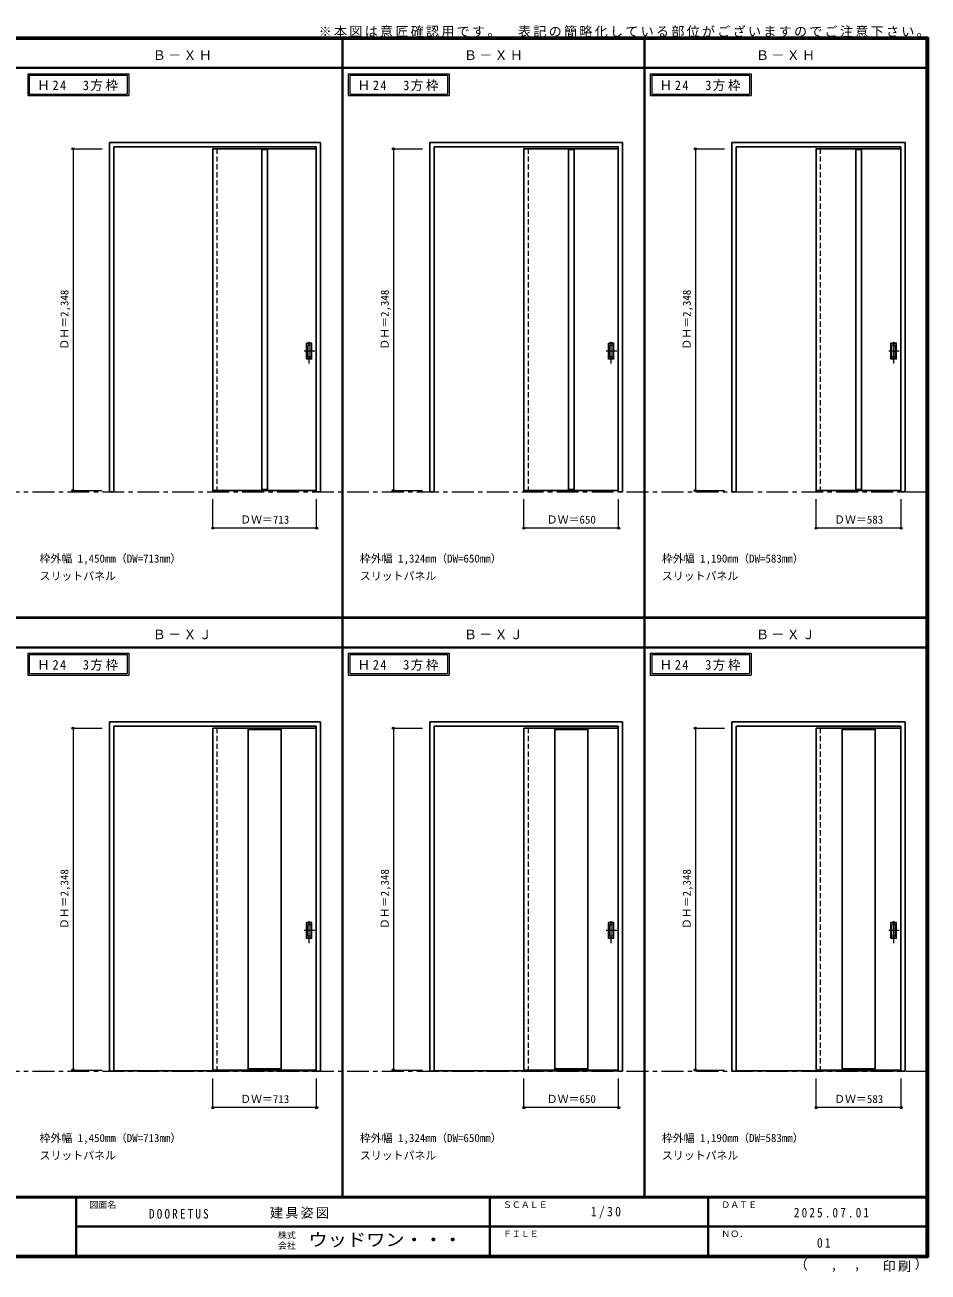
# Model space of a CAD drawing. Units: millimetres, scale not verified. Extents: x -6000 to 5700, y -4307 to 4260.
# Drawn here: x -502 to 5700, y -4307 to 4260 of the extents above; entities that cross this region are included whole.
import ezdxf
from ezdxf.enums import TextEntityAlignment as Align

# ---------------------------------------------------------------- set-up
doc = ezdxf.new("R2010")
doc.units = ezdxf.units.MM
doc.header["$LTSCALE"] = 30
doc.header["$PDMODE"] = 32
doc.header["$PDSIZE"] = 15
doc.linetypes.add('CHAIN1', pattern=[8, 5, -1, 1, -1])
doc.linetypes.add('DASHED1', pattern=[1.8, 1.2, -0.6])
for name, color, linetype, lineweight in [('0-1_通り芯', 7, 'CHAIN1', 18), ('0-2_扉', 4, 'DASHED1', 9), ('0-3_仕上げ', 3, 'Continuous', 25), ('0-4_枠', 3, 'Continuous', 25), ('0-6_引手', 7, 'Continuous', 18), ('0-A_文字', 7, 'Continuous', 18), ('0-B_寸法', 7, 'Continuous', 9), ('F-1_枠', 6, 'Continuous', 40)]:
    doc.layers.add(name, color=color, linetype=linetype, lineweight=lineweight)
doc.layers.add('F-A_文字', color=7, linetype='Continuous')
doc.styles.add('ＭＳ ゴシック', font='')
doc.styles.get('ＭＳ ゴシック').set_extended_font_data('MS Gothic')

msp = doc.modelspace()

# ---------------------------------------------------------------- linework, layer by layer
at = {"layer": '0-1_通り芯'}
for p, q in [((-5490, 1053), (5690, 1053)), ((-5490, -2927.5), (5690, -2927.5))]:
    msp.add_line(p, q, dxfattribs=at)
at = {"layer": '0-2_扉', "color": 3, "linetype": 'Continuous', "lineweight": 25}
for p, q in [((1498, 3409.5), (788, 3409.5)), ((788, 3409.5), (788, 1061.5)), ((3572, 3409.5), (2925, 3409.5)), ((2925, 3409.5), (2925, 1061.5)), ((5512, 3409.5), (4932, 3409.5)), ((4932, 3409.5), (4932, 1061.5)), ((1498, 1061.5), (788, 1061.5)), ((3572, 1061.5), (2925, 1061.5)), ((5512, 1061.5), (4932, 1061.5)), ((1498, -571), (788, -571)), ((788, -571), (788, -2919)), ((3572, -571), (2925, -571)), ((2925, -571), (2925, -2919)), ((5512, -571), (4932, -571)), ((4932, -571), (4932, -2919)), ((1498, -2919), (788, -2919)), ((3572, -2919), (2925, -2919)), ((5512, -2919), (4932, -2919))]:
    msp.add_line(p, q, dxfattribs=at)
at = {"layer": '0-2_扉'}
for p, q in [((788, 3409.5), (788, 3405.5)), ((1498, 3409.5), (1501, 3409.5)), ((2925, 3409.5), (2925, 3405.5)), ((3572, 3409.5), (3575, 3409.5)), ((4932, 3409.5), (4932, 3405.5)), ((5512, 3409.5), (5515, 3409.5)), ((788, -571), (788, -575)), ((1498, -571), (1501, -571)), ((2925, -571), (2925, -575)), ((3572, -571), (3575, -571)), ((4932, -571), (4932, -575)), ((5512, -571), (5515, -571))]:
    msp.add_line(p, q, dxfattribs=at)
for points in [[(1498, 1061.5), (1501, 1061.5), (1501, 3409.5)], [(3572, 1061.5), (3575, 1061.5), (3575, 3409.5)], [(5512, 1061.5), (5515, 1061.5), (5515, 3409.5)], [(1498, -2919), (1501, -2919), (1501, -571)], [(3572, -2919), (3575, -2919), (3575, -571)], [(5512, -2919), (5515, -2919), (5515, -571)]]:
    msp.add_lwpolyline(points, dxfattribs=at)
at = {"layer": '0-3_仕上げ'}
for p, q in [((1125.5, 3409.5), (1125.5, 1061.5)), ((1163.5, 3409.5), (1163.5, 1061.5)), ((3231, 3409.5), (3231, 1061.5)), ((3269, 3409.5), (3269, 1061.5)), ((5204.5, 3409.5), (5204.5, 1061.5)), ((5242.5, 3409.5), (5242.5, 1061.5)), ((1030.5, -571), (1030.5, -2919)), ((1258.5, -571), (1258.5, -2919)), ((3136, -571), (3136, -2919)), ((3364, -571), (3364, -2919)), ((5109.5, -571), (5109.5, -2919)), ((5337.5, -571), (5337.5, -2919))]:
    msp.add_line(p, q, dxfattribs=at)
at = {"layer": '0-3_仕上げ', "color": 7, "lineweight": 18}
for p, q in [((1163.5, 3401.5), (1125.5, 3401.5)), ((3269, 3401.5), (3231, 3401.5)), ((5242.5, 3401.5), (5204.5, 3401.5)), ((1163.5, 1069.5), (1125.5, 1069.5)), ((3269, 1069.5), (3231, 1069.5)), ((5242.5, 1069.5), (5204.5, 1069.5)), ((1030.5, -579.11), (1258.5, -579.11)), ((3136, -579.11), (3364, -579.11)), ((5109.5, -579.11), (5337.5, -579.11)), ((1258.5, -2911), (1030.5, -2911)), ((3364, -2911), (3136, -2911)), ((5337.5, -2911), (5109.5, -2911))]:
    msp.add_line(p, q, dxfattribs=at)
at = {"layer": '0-4_枠'}
for p, q in [((78, 3453), (1528, 3453)), ((78, 1053), (78, 3453)), ((1528, 1053), (1528, 3453)), ((3602, 3453), (2278, 3453)), ((2278, 1053), (2278, 3453)), ((3602, 1053), (3602, 3453)), ((4352, 3453), (5542, 3453)), ((4352, 1053), (4352, 3453)), ((5542, 1053), (5542, 3453)), ((108, 3423), (1498, 3423)), ((1498, 1053), (1498, 3423)), ((3572, 3423), (2308, 3423)), ((3572, 1053), (3572, 3423)), ((4382, 3423), (5512, 3423)), ((5512, 1053), (5512, 3423)), ((1498, 1053), (1528, 1053)), ((3572, 1053), (3602, 1053)), ((5512, 1053), (5542, 1053)), ((78, -527.5), (1528, -527.5)), ((78, -2927.5), (78, -527.5)), ((108, -557.5), (1498, -557.5)), ((1498, -2927.5), (1498, -557.5)), ((1528, -2927.5), (1528, -527.5)), ((3602, -527.5), (2278, -527.5)), ((2278, -2927.5), (2278, -527.5)), ((3572, -557.5), (2308, -557.5)), ((3572, -2927.5), (3572, -557.5)), ((3602, -2927.5), (3602, -527.5)), ((4352, -527.5), (5542, -527.5)), ((4352, -2927.5), (4352, -527.5)), ((4382, -557.5), (5512, -557.5)), ((5512, -2927.5), (5512, -557.5)), ((5542, -2927.5), (5542, -527.5)), ((108, -2924.5), (1498, -2924.5)), ((1498, -2927.5), (1528, -2927.5)), ((2308, -2924.5), (3572, -2924.5)), ((3572, -2927.5), (3602, -2927.5)), ((4382, -2924.5), (5512, -2924.5)), ((5512, -2927.5), (5542, -2927.5))]:
    msp.add_line(p, q, dxfattribs=at)
at = {"layer": '0-4_枠', "color": 4, "linetype": 'DASHED1', "lineweight": 9}
for p, q in [((788, 1053), (788, 3423)), ((818, 1053), (818, 3423)), ((2925, 1053), (2925, 3423)), ((2955, 1053), (2955, 3423)), ((4932, 1053), (4932, 3423)), ((4962, 1053), (4962, 3423)), ((788, 1053), (818, 1053)), ((2925, 1053), (2955, 1053)), ((4932, 1053), (4962, 1053)), ((788, -2927.5), (788, -557.5)), ((818, -2927.5), (818, -557.5)), ((2925, -2927.5), (2925, -557.5)), ((2955, -2927.5), (2955, -557.5)), ((4932, -2927.5), (4932, -557.5)), ((4962, -2927.5), (4962, -557.5)), ((788, -2927.5), (818, -2927.5)), ((2925, -2927.5), (2955, -2927.5)), ((4932, -2927.5), (4962, -2927.5))]:
    msp.add_line(p, q, dxfattribs=at)
at = {"layer": '0-4_枠'}
for points in [[(78, 1053), (108, 1053), (108, 3423)], [(2278, 1053), (2308, 1053), (2308, 3423)], [(4352, 1053), (4382, 1053), (4382, 3423)], [(78, -2927.5), (108, -2927.5), (108, -557.5)], [(2278, -2927.5), (2308, -2927.5), (2308, -557.5)], [(4352, -2927.5), (4382, -2927.5), (4382, -557.5)]]:
    msp.add_lwpolyline(points, dxfattribs=at)
at = {"layer": '0-6_引手'}
for p, q in [((1469, 2074), (1431, 2074)), ((1431, 1964), (1431, 2074)), ((1462.5, 2058), (1437.5, 2058)), ((1437.5, 1980), (1437.5, 2058)), ((1462.5, 1980), (1462.5, 2058)), ((1469, 1964), (1469, 2074)), ((3543, 2074), (3505, 2074)), ((3505, 1964), (3505, 2074)), ((3543, 2074), (3505, 2074)), ((3505, 1964), (3505, 2074)), ((3536.5, 2058), (3511.5, 2058)), ((3511.5, 1980), (3511.5, 2058)), ((3536.5, 2058), (3511.5, 2058)), ((3511.5, 1980), (3511.5, 2058)), ((3536.5, 1980), (3536.5, 2058)), ((3536.5, 1980), (3536.5, 2058)), ((3543, 1964), (3543, 2074)), ((3543, 1964), (3543, 2074)), ((5483, 2074), (5445, 2074)), ((5445, 1964), (5445, 2074)), ((5483, 2074), (5445, 2074)), ((5445, 1964), (5445, 2074)), ((5476.5, 2058), (5451.5, 2058)), ((5451.5, 1980), (5451.5, 2058)), ((5476.5, 2058), (5451.5, 2058)), ((5451.5, 1980), (5451.5, 2058)), ((5476.5, 1980), (5476.5, 2058)), ((5476.5, 1980), (5476.5, 2058)), ((5483, 1964), (5483, 2074)), ((5483, 1964), (5483, 2074)), ((1462.5, 1980), (1437.5, 1980)), ((3536.5, 1980), (3511.5, 1980)), ((3536.5, 1980), (3511.5, 1980)), ((5476.5, 1980), (5451.5, 1980)), ((5476.5, 1980), (5451.5, 1980)), ((1469, 1964), (1431, 1964)), ((3543, 1964), (3505, 1964)), ((3543, 1964), (3505, 1964)), ((5483, 1964), (5445, 1964)), ((5483, 1964), (5445, 1964)), ((1469, -1906.5), (1431, -1906.5)), ((1431, -2016.5), (1431, -1906.5)), ((1462.5, -1922.5), (1437.5, -1922.5)), ((1437.5, -2000.5), (1437.5, -1922.5)), ((1462.5, -2000.5), (1462.5, -1922.5)), ((1469, -2016.5), (1469, -1906.5)), ((3543, -1906.5), (3505, -1906.5)), ((3505, -2016.5), (3505, -1906.5)), ((3543, -1906.5), (3505, -1906.5)), ((3505, -2016.5), (3505, -1906.5)), ((3536.5, -1922.5), (3511.5, -1922.5)), ((3511.5, -2000.5), (3511.5, -1922.5)), ((3536.5, -1922.5), (3511.5, -1922.5)), ((3511.5, -2000.5), (3511.5, -1922.5)), ((3536.5, -2000.5), (3536.5, -1922.5)), ((3536.5, -2000.5), (3536.5, -1922.5)), ((3543, -2016.5), (3543, -1906.5)), ((3543, -2016.5), (3543, -1906.5)), ((5483, -1906.5), (5445, -1906.5)), ((5445, -2016.5), (5445, -1906.5)), ((5483, -1906.5), (5445, -1906.5)), ((5445, -2016.5), (5445, -1906.5)), ((5476.5, -1922.5), (5451.5, -1922.5)), ((5451.5, -2000.5), (5451.5, -1922.5)), ((5476.5, -1922.5), (5451.5, -1922.5)), ((5451.5, -2000.5), (5451.5, -1922.5)), ((5476.5, -2000.5), (5476.5, -1922.5)), ((5476.5, -2000.5), (5476.5, -1922.5)), ((5483, -2016.5), (5483, -1906.5)), ((5483, -2016.5), (5483, -1906.5)), ((1469, -2016.5), (1431, -2016.5)), ((1462.5, -2000.5), (1437.5, -2000.5)), ((3543, -2016.5), (3505, -2016.5)), ((3543, -2016.5), (3505, -2016.5)), ((3536.5, -2000.5), (3511.5, -2000.5)), ((3536.5, -2000.5), (3511.5, -2000.5)), ((5483, -2016.5), (5445, -2016.5)), ((5483, -2016.5), (5445, -2016.5)), ((5476.5, -2000.5), (5451.5, -2000.5)), ((5476.5, -2000.5), (5451.5, -2000.5))]:
    msp.add_line(p, q, dxfattribs=at)
at = {"layer": '0-6_引手', "linetype": 'DASHED1'}
for p, q in [((1434, 1968), (1434, 2070)), ((3508, 1968), (3508, 2070)), ((3508, 1968), (3508, 2070)), ((5448, 1968), (5448, 2070)), ((5448, 1968), (5448, 2070)), ((1466, 1968), (1434, 1968)), ((3540, 1968), (3508, 1968)), ((3540, 1968), (3508, 1968)), ((5480, 1968), (5448, 1968)), ((5480, 1968), (5448, 1968)), ((1434, -2012.5), (1434, -1910.5)), ((3508, -2012.5), (3508, -1910.5)), ((3508, -2012.5), (3508, -1910.5)), ((5448, -2012.5), (5448, -1910.5)), ((5448, -2012.5), (5448, -1910.5)), ((1466, -2012.5), (1434, -2012.5)), ((3540, -2012.5), (3508, -2012.5)), ((3540, -2012.5), (3508, -2012.5)), ((5480, -2012.5), (5448, -2012.5)), ((5480, -2012.5), (5448, -2012.5))]:
    msp.add_line(p, q, dxfattribs=at)
at = {"layer": '0-6_引手', "linetype": 'CHAIN1'}
for p, q in [((1450, 1933.77), (1450, 2104.62)), ((3524, 1933.77), (3524, 2104.62)), ((3524, 1933.77), (3524, 2104.62)), ((5464, 1933.77), (5464, 2104.62)), ((5464, 1933.77), (5464, 2104.62)), ((1488.07, 2019), (1415.56, 2019)), ((3562.07, 2019), (3489.56, 2019)), ((3562.07, 2019), (3489.56, 2019)), ((5502.07, 2019), (5429.56, 2019)), ((5502.07, 2019), (5429.56, 2019)), ((1450, -2046.73), (1450, -1875.88)), ((3524, -2046.73), (3524, -1875.88)), ((3524, -2046.73), (3524, -1875.88)), ((5464, -2046.73), (5464, -1875.88)), ((5464, -2046.73), (5464, -1875.88)), ((1488.07, -1961.5), (1415.56, -1961.5)), ((3562.07, -1961.5), (3489.56, -1961.5)), ((3562.07, -1961.5), (3489.56, -1961.5)), ((5502.07, -1961.5), (5429.56, -1961.5)), ((5502.07, -1961.5), (5429.56, -1961.5))]:
    msp.add_line(p, q, dxfattribs=at)
at = {"layer": '0-6_引手', "linetype": 'DASHED1'}
for points in [[(1466, 1968), (1466, 2070), (1434, 2070)], [(3540, 1968), (3540, 2070), (3508, 2070)], [(3540, 1968), (3540, 2070), (3508, 2070)], [(5480, 1968), (5480, 2070), (5448, 2070)], [(5480, 1968), (5480, 2070), (5448, 2070)], [(1466, -2012.5), (1466, -1910.5), (1434, -1910.5)], [(3540, -2012.5), (3540, -1910.5), (3508, -1910.5)], [(3540, -2012.5), (3540, -1910.5), (3508, -1910.5)], [(5480, -2012.5), (5480, -1910.5), (5448, -1910.5)], [(5480, -2012.5), (5480, -1910.5), (5448, -1910.5)]]:
    msp.add_lwpolyline(points, dxfattribs=at)
at = {"layer": '0-A_文字'}
for p, q in [((-482, 3925), (-482, 3775)), ((-472, 3915), (-472, 3785)), ((-472, 3915), (200.62, 3915)), ((200.62, 3915), (200.62, 3785)), ((1718, 3925), (1718, 3775)), ((1728, 3915), (1728, 3785)), ((1728, 3915), (2400.62, 3915)), ((2400.62, 3915), (2400.62, 3785)), ((3792, 3925), (3792, 3775)), ((3802, 3915), (3802, 3785)), ((3802, 3915), (4474.62, 3915)), ((4474.62, 3915), (4474.62, 3785)), ((-482, 3775), (210.62, 3775)), ((-472, 3785), (200.62, 3785)), ((1718, 3775), (2410.62, 3775)), ((1728, 3785), (2400.62, 3785)), ((3792, 3775), (4484.62, 3775)), ((3802, 3785), (4474.62, 3785)), ((-482, -55.5), (-482, -205.5)), ((-472, -65.5), (-472, -195.5)), ((-472, -65.5), (200.62, -65.5)), ((200.62, -65.5), (200.62, -195.5)), ((1718, -55.5), (1718, -205.5)), ((1728, -65.5), (1728, -195.5)), ((1728, -65.5), (2400.62, -65.5)), ((2400.62, -65.5), (2400.62, -195.5)), ((3792, -55.5), (3792, -205.5)), ((3802, -65.5), (3802, -195.5)), ((3802, -65.5), (4474.62, -65.5)), ((4474.62, -65.5), (4474.62, -195.5)), ((-482, -205.5), (210.62, -205.5)), ((-472, -195.5), (200.62, -195.5)), ((1718, -205.5), (2410.62, -205.5)), ((1728, -195.5), (2400.62, -195.5)), ((3792, -205.5), (4484.62, -205.5)), ((3802, -195.5), (4474.62, -195.5))]:
    msp.add_line(p, q, dxfattribs=at)
for points in [[(-482, 3925), (210.62, 3925), (210.62, 3775)], [(1718, 3925), (2410.62, 3925), (2410.62, 3775)], [(3792, 3925), (4484.62, 3925), (4484.62, 3775)], [(-482, -55.5), (210.62, -55.5), (210.62, -205.5)], [(1718, -55.5), (2410.62, -55.5), (2410.62, -205.5)], [(3792, -55.5), (4484.62, -55.5), (4484.62, -205.5)]]:
    msp.add_lwpolyline(points, dxfattribs=at)
at = {"layer": '0-B_寸法', "color": 4}
for p, q in [((-172, 3409.5), (28, 3409.5)), ((-172, 3409.5), (-172, 1061.5)), ((2028, 3409.5), (2228, 3409.5)), ((4102, 3409.5), (4302, 3409.5)), ((-172, 1061.5), (28, 1061.5)), ((1501, 803), (1501, 1003)), ((3575, 803), (3575, 1003)), ((5515, 803), (5515, 1003)), ((-172, -571), (28, -571)), ((-172, -571), (-172, -2919)), ((2028, -571), (2228, -571)), ((4102, -571), (4302, -571)), ((-172, -2919), (28, -2919)), ((1501, -3177.5), (1501, -2977.5)), ((3575, -3177.5), (3575, -2977.5)), ((5515, -3177.5), (5515, -2977.5))]:
    msp.add_line(p, q, dxfattribs=at)
for points in [[(2028, 3409.5), (2028, 1061.5), (2228, 1061.5)], [(4102, 3409.5), (4102, 1061.5), (4302, 1061.5)], [(1501, 803), (788, 803), (788, 1003)], [(3575, 803), (2925, 803), (2925, 1003)], [(5515, 803), (4932, 803), (4932, 1003)], [(2028, -571), (2028, -2919), (2228, -2919)], [(4102, -571), (4102, -2919), (4302, -2919)], [(1501, -3177.5), (788, -3177.5), (788, -2977.5)], [(3575, -3177.5), (2925, -3177.5), (2925, -2977.5)], [(5515, -3177.5), (4932, -3177.5), (4932, -2977.5)]]:
    msp.add_lwpolyline(points, dxfattribs=at)
at = {"layer": '0-B_寸法'}
for p in [(-172, 3409.5), (2028, 3409.5), (4102, 3409.5), (-172, 1061.5), (2028, 1061.5), (4102, 1061.5), (788, 803), (1501, 803), (2925, 803), (3575, 803), (4932, 803), (5515, 803), (-172, -571), (2028, -571), (4102, -571), (-172, -2919), (2028, -2919), (4102, -2919), (788, -3177.5), (1501, -3177.5), (2925, -3177.5), (3575, -3177.5), (4932, -3177.5), (5515, -3177.5)]:
    msp.add_point(p, dxfattribs=at)
at = {"layer": 'F-1_枠'}
for p, q in [((-6000, 4175), (5700, 4175)), ((-6000, 4170), (5700, 4170)), ((-6000, 4165), (5700, 4165)), ((1678, -3790), (1678, 4175)), ((3752, -3790), (3752, 4175)), ((5690, 4175), (5690, -4205)), ((5695, 4175), (5695, -4205)), ((5700, 4175), (5700, -4205)), ((-6000, 3965), (5700, 3965)), ((-6000, 190.5), (5700, 190.5)), ((-6000, 187.5), (5700, 187.5)), ((-6000, -15.5), (5700, -15.5)), ((5700, -3790), (-6000, -3790)), ((5700, -3795), (-6000, -3795)), ((-150, -3795), (-150, -4195)), ((2690, -3795), (2690, -4195)), ((4190, -3795), (4190, -4195)), ((-150, -3995), (5690, -3995.01)), ((5700, -4195), (-6000, -4195)), ((5700, -4200), (-6000, -4200)), ((5700, -4205), (-6000, -4205))]:
    msp.add_line(p, q, dxfattribs=at)

# ---------------------------------------------------------------- texts
at = {"layer": '0-A_文字', "style": 'ＭＳ ゴシック'}
for s, p in [('枠外幅 1,450mm（DW=713mm）', (-402, 550.5)), ('枠外幅 1,324mm（DW=650mm）', (1798, 550.5)), ('枠外幅 1,190mm（DW=583mm）', (3872, 550.5)), ('スリットパネル', (-402, 430.5)), ('スリットパネル', (1798, 430.5)), ('スリットパネル', (3872, 430.5)), ('枠外幅 1,450mm（DW=713mm）', (-402, -3430)), ('枠外幅 1,324mm（DW=650mm）', (1798, -3430)), ('枠外幅 1,190mm（DW=583mm）', (3872, -3430)), ('スリットパネル', (-402, -3550)), ('スリットパネル', (1798, -3550)), ('スリットパネル', (3872, -3550))]:
    msp.add_text(s, height=54.99, dxfattribs=at).set_placement(p, align=Align.BOTTOM_LEFT)
at = {"layer": '0-A_文字', "char_height": 65.98, "attachment_point": 7, "style": 'ＭＳ ゴシック'}
for s, insert in [('\\T1.17;※本図は意匠確認用です。\u3000表記の簡略化している部位がございますのでご注意下さい。', (1515, 4175)), ('\\T1.17;Ｂ－ＸＨ', (375.5, 4020)), ('\\T1.17;Ｂ－ＸＨ', (2512.5, 4020)), ('\\T1.17;Ｂ－ＸＨ', (4518.5, 4020)), ('\\T1.22;\\W0.95;Ｈ24\u30003方枠', (-417.34, 3805)), ('\\T1.22;\\W0.95;Ｈ24\u30003方枠', (1782.66, 3805)), ('\\T1.22;\\W0.95;Ｈ24\u30003方枠', (3856.66, 3805)), ('\\T1.17;Ｂ－ＸＪ', (375.5, 39.5)), ('\\T1.17;Ｂ－ＸＪ', (2512.5, 39.5)), ('\\T1.17;Ｂ－ＸＪ', (4518.5, 39.5)), ('\\T1.22;\\W0.95;Ｈ24\u30003方枠', (-417.34, -175.5)), ('\\T1.22;\\W0.95;Ｈ24\u30003方枠', (1782.66, -175.5)), ('\\T1.22;\\W0.95;Ｈ24\u30003方枠', (3856.66, -175.5))]:
    msp.add_mtext(s, dxfattribs=dict(at, insert=insert))
at = {"layer": '0-B_寸法', "style": 'ＭＳ ゴシック'}
for p in [(-187, 2029.25), (2013, 2029.25), (4087, 2029.25), (-187, -1951.25), (2013, -1951.25), (4087, -1951.25)]:
    msp.add_text('ＤＨ＝2,348', height=54.99, rotation=90, dxfattribs=at).set_placement(p, align=Align.BOTTOM_LEFT)
for s, p in [('ＤＷ＝713', (975.75, 818)), ('ＤＷ＝650', (3081.25, 818)), ('ＤＷ＝583', (5054.75, 818)), ('ＤＷ＝713', (975.75, -3162.5)), ('ＤＷ＝650', (3081.25, -3162.5)), ('ＤＷ＝583', (5054.75, -3162.5))]:
    msp.add_text(s, height=54.99, dxfattribs=at).set_placement(p, align=Align.BOTTOM_LEFT)
at = {"layer": 'F-A_文字', "style": 'ＭＳ ゴシック'}
for s, height, p in [('図面名', 43.99, (-60, -3880)), ('ＳＣＡＬＥ', 43.99, (2780, -3880)), ('ＤＡＴＥ', 43.99, (4280, -3880)), ('株式', 43.99, (1235, -4089)), ('ＦＩＬＥ', 43.99, (2780, -4080)), ('ＮＯ．', 43.99, (4280, -4080)), ('会社', 43.99, (1235, -4161)), ('（', 65.98, (4784.03, -4308.31)), (',', 65.98, (5031.28, -4308.31)), (',', 65.98, (5190.2, -4305.53)), ('）', 65.98, (5608.4, -4304.13))]:
    msp.add_text(s, height=height, dxfattribs=at).set_placement(p, align=Align.BOTTOM_LEFT)
at = {"layer": 'F-A_文字', "style": 'ＭＳ ゴシック', "width": 1.1}
msp.add_text('ウッドワン・・・', height=87.98, dxfattribs=at).set_placement((1445, -4155), align=Align.BOTTOM_LEFT)
at = {"layer": 'F-A_文字', "char_height": 65.98, "attachment_point": 7, "style": 'ＭＳ ゴシック'}
for s, insert in [('\\T1.38;\\W0.9;1/30', (3383.75, -3940)), ('\\T1.39;\\W0.85;DOORETUS', (350, -3940.79)), ('\\T1.17;建具姿図', (1180.42, -3940)), ('\\T1.39;\\W0.85;2025.07.01', (4778.75, -3932.5)), ('\\T1.36;\\W0.9;01', (4936.25, -4140)), ('\\T1.17;印刷', (5388.15, -4306.92))]:
    msp.add_mtext(s, dxfattribs=dict(at, insert=insert))

doc.saveas('drawing.dxf')
